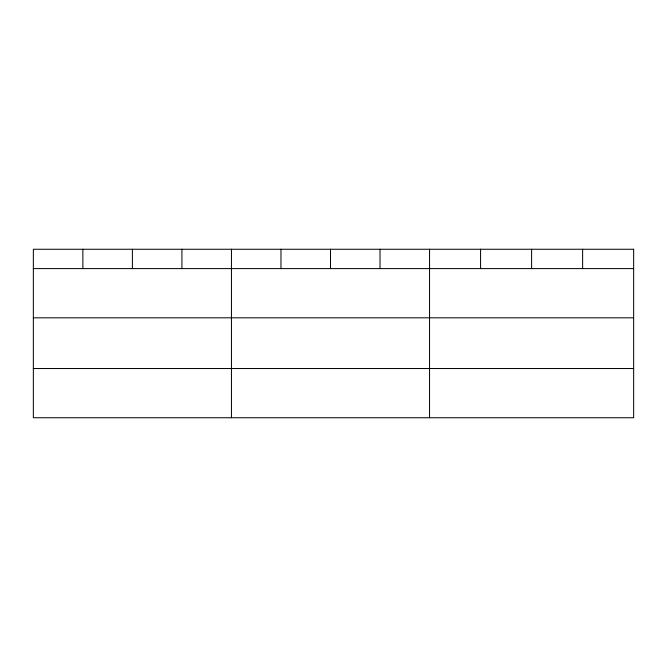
<?xml version="1.0" encoding="UTF-8"?>
<svg xmlns="http://www.w3.org/2000/svg" width="667" height="667" viewBox="0 0 667 667"><rect width="100%" height="100%" fill="white"/><g stroke="black" fill="none" stroke-linecap="round" stroke-linejoin="round"><path stroke-width="1" d="M33.35 268.601L633.65 268.601M33.35 317.817L633.65 317.817M33.35 368.526L633.65 368.526M582.625 249.258L582.625 268.601M531.599 249.258L531.599 268.601M480.573 249.258L480.573 268.601M429.548 249.258L429.548 417.742M380.023 249.258L380.023 268.601M330.498 249.258L330.498 268.601M280.974 249.258L280.974 268.601M231.449 249.258L231.449 417.742M181.924 249.258L181.924 268.601M132.4 249.258L132.4 268.601M82.875 249.258L82.875 268.601M633.65 249.258L33.35 249.258L33.35 417.742L633.65 417.742L633.65 249.258"/></g></svg>
